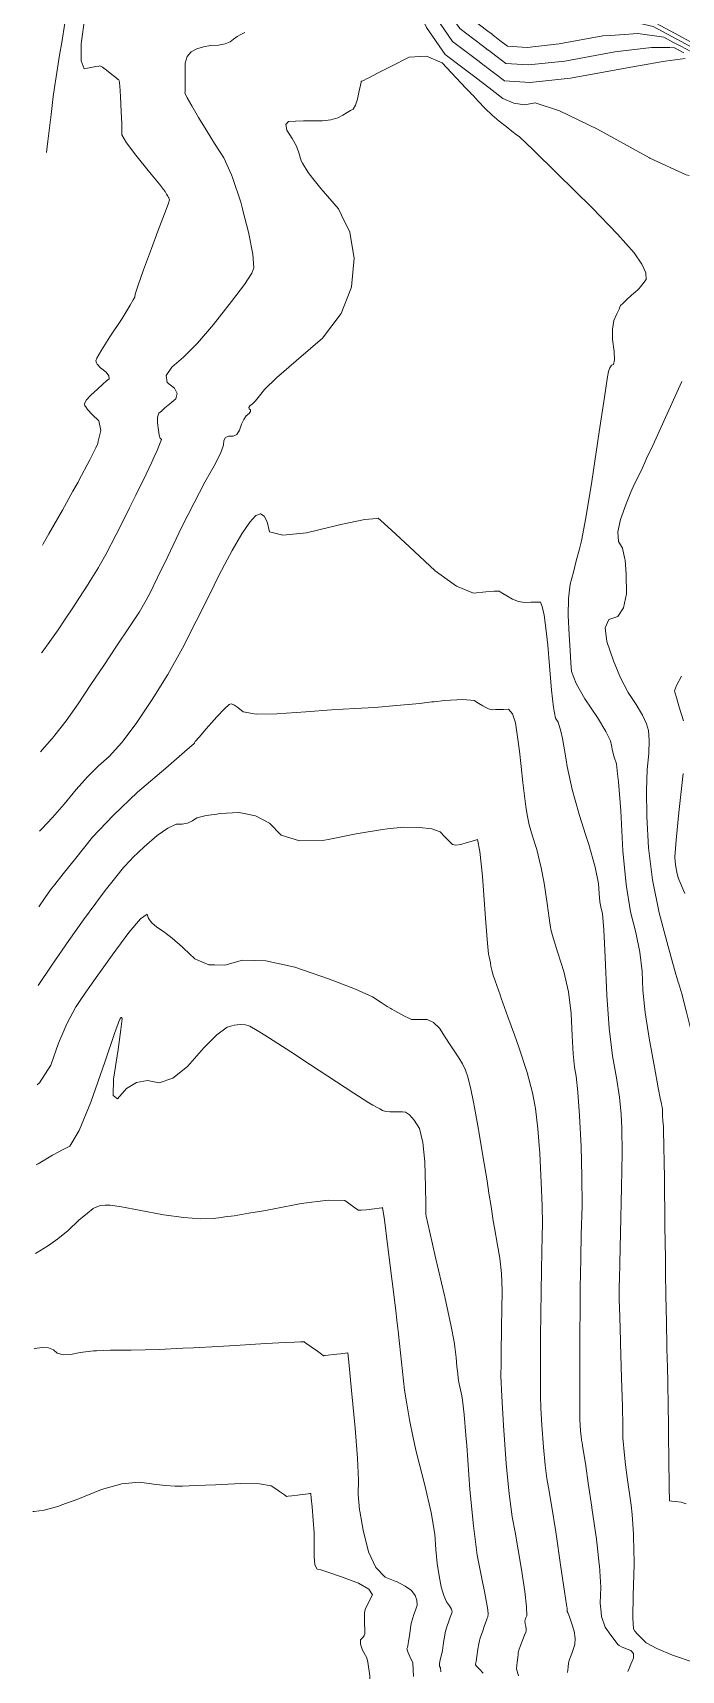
# Model space of a CAD drawing. Header units: inches. Extents: x 1337389 to 1347141, y 407035 to 414577.
# Drawn here: x 1337412 to 1337785, y 409254 to 410198 of the extents above; entities that cross this region are included whole.
import ezdxf

# ---------------------------------------------------------------- set-up
doc = ezdxf.new("R2010")
doc.units = ezdxf.units.IN
doc.header["$MEASUREMENT"] = 0
doc.layers.add('Topo', color=7, linetype='Continuous', lineweight=15, true_color=0x459900)

msp = doc.modelspace()

# ---------------------------------------------------------------- linework, layer by layer
at = {"layer": 'Topo'}
for p, q in [((1337763.633, 410179.4442, 1120), (1337772.241, 410180.926, 1120)), ((1337532.5829, 410095.5551, 1130), (1337532.3309, 410096.5441, 1130)), ((1337480.088, 409950.528, 1130), (1337482.107, 409954.8659, 1130)), ((1337764.004, 409950.3079, 1130), (1337765.0491, 409952.5582, 1130)), ((1337430.297, 409859.9299, 1130), (1337435.0081, 409867.062, 1130)), ((1337416.931, 409841.0719, 1130), (1337421.3589, 409847.123, 1130)), ((1337416.5442, 409840.5433, 1130), (1337416.931, 409841.0719, 1130)), ((1337642.7341, 409812.4419, 1115), (1337641.3919, 409812.287, 1115)), ((1337423.7299, 409792.401, 1125), (1337422.662, 409791.1681, 1125)), ((1337436.578, 409636.8589, 1105), (1337438.8849, 409640.2709, 1105)), ((1337775.3211, 409538.651, 1125), (1337775.2032, 409546.6041, 1125)), ((1337520.1859, 409515.3318, 1095), (1337522.0949, 409515.579, 1095)), ((1337428.2799, 409349.6, 1085), (1337427.9739, 409349.4889, 1085)), ((1337737.8351, 409315.5741, 1115), (1337736.6441, 409326.3591, 1115)), ((1337757.8939, 409317.7411, 1120), (1337757.799, 409322.4352, 1120))]:
    msp.add_line(p, q, dxfattribs=at)
for points, elevation in [([(1337601.3832, 410286.1374), (1337601.9899, 410286.4741), (1337606.5218, 410275.8851), (1337614.831, 410255.116), (1337626.9179, 410224.166), (1337638.3508, 410200.952), (1337649.129, 410185.4731), (1337659.253, 410177.7301), (1337666.0522, 410172.53), (1337669.5251, 410169.873), (1337669.674, 410169.759), (1337671.8531, 410168.092), (1337676.0632, 410164.8729), (1337682.3031, 410160.1009), (1337688.519, 410157.296), (1337694.7111, 410156.4601), (1337700.8789, 410157.592), (1337714.9363, 410152.8689), (1337736.8809, 410142.29), (1337766.7138, 410125.856), (1337766.9909, 410125.727)], 1125), ([(1337601.634, 410286.6659), (1337603.555, 410287.8349), (1337607.573, 410285.6641), (1337613.878, 410274.9319), (1337622.4697, 410255.638), (1337633.349, 410227.7819), (1337643.638, 410206.889), (1337653.3389, 410192.957), (1337662.45, 410185.9879), (1337668.5691, 410181.3079), (1337671.6959, 410178.9158), (1337671.83, 410178.8139), (1337673.791, 410177.314), (1337677.5801, 410174.4169), (1337683.1959, 410170.121), (1337697.7689, 410169.245), (1337721.299, 410171.787), (1337753.7853, 410177.748), (1337763.633, 410179.4442)], 1120), ([(1337744.1831, 410196.3789), (1337739.89, 410196.0949), (1337714.6199, 410191.4581), (1337696.3181, 410189.481), (1337684.982, 410190.163), (1337680.6139, 410193.504), (1337677.6671, 410195.757), (1337676.1411, 410196.9239), (1337676.0369, 410197.0041), (1337673.6049, 410198.8638), (1337668.8461, 410202.504), (1337661.7579, 410207.9252), (1337654.2128, 410218.7619), (1337646.209, 410235.0137), (1337637.7469, 410256.681), (1337630.4672, 410269.6761)], 1110), ([(1337624.6039, 410267.212), (1337630.1087, 410256.159), (1337639.7791, 410231.398), (1337648.9249, 410212.8248), (1337657.549, 410200.4409), (1337665.6479, 410194.2459), (1337671.0869, 410190.0859), (1337673.8671, 410187.9601), (1337673.9862, 410187.869), (1337675.729, 410186.536), (1337679.0972, 410183.9601), (1337684.0893, 410180.1421), (1337697.043, 410179.3631), (1337717.96, 410181.6232), (1337743.6529, 410186.337)], 1115), ([(1337428.2629, 410192.224), (1337430.1141, 410203.477), (1337432.062, 410216.1159), (1337432.9109, 410222.8671), (1337432.6621, 410223.7322), (1337432.4949, 410224.3128), (1337432.4069, 410224.6185), (1337432.2499, 410225.2408), (1337431.9451, 410226.4551), (1337431.8369, 410226.8859)], 1140), ([(1337783.5988, 410196.392), (1337781.0781, 410197.7522), (1337762.5621, 410207.7529), (1337744.2008, 410213.3169), (1337725.9941, 410214.442), (1337720.874, 410213.503)], 1100), ([(1337441.6379, 410206.8518), (1337439.5149, 410191.584), (1337439.3831, 410181.659), (1337441.2439, 410177.0751), (1337445.0959, 410177.833), (1337447.888, 410178.3829), (1337449.6189, 410178.7249), (1337450.29, 410178.859), (1337451.777, 410178.0991), (1337454.0821, 410176.4449), (1337457.2039, 410173.8949), (1337459.3322, 410172.1569), (1337460.468, 410171.2279), (1337460.6101, 410171.11), (1337460.8099, 410170.944), (1337461.069, 410170.7322), (1337461.3861, 410170.4729), (1337461.7329, 410167.3139), (1337462.11, 410161.2539), (1337462.5171, 410152.2939), (1337462.7891, 410145.629), (1337462.9261, 410141.2601), (1337462.9279, 410139.187), (1337465.5839, 410134.5649)], 1135), ([(1337732.2529, 410205.1432), (1337732.942, 410205.269), (1337752.0971, 410205.3719), (1337768.747, 410201.6031), (1337782.1211, 410194.379)], 1105), ([(1337500.4701, 410160.5279), (1337499.235, 410163.1729), (1337499.2441, 410163.9749), (1337499.2499, 410164.542), (1337499.253, 410164.8741), (1337499.255, 410164.9722), (1337499.2629, 410165.667), (1337499.2771, 410166.9589), (1337499.2971, 410168.849), (1337499.3108, 410170.1251), (1337499.3181, 410170.7878), (1337499.3191, 410170.8392), (1337499.3349, 410172.47), (1337499.3689, 410175.6838), (1337499.4178, 410180.479), (1337500.5529, 410184.2331), (1337502.773, 410186.9451), (1337506.077, 410188.617), (1337509.821, 410189.809), (1337514.004, 410190.5208), (1337518.6251, 410190.754), (1337522.3739, 410191.4461), (1337525.25, 410192.5971), (1337527.2541, 410194.2091), (1337529.3189, 410195.6591), (1337531.444, 410196.9501), (1337533.6289, 410198.079)], 1130), ([(1337780.6441, 410192.3679), (1337774.932, 410195.4532), (1337759.9939, 410197.427), (1337744.1831, 410196.3789)], 1110), ([(1337782.1211, 410194.379), (1337782.8911, 410193.963), (1337794.147, 410187.8969)], 1105), ([(1337794.943, 410190.2731), (1337783.5988, 410196.392)], 1100), ([(1337419.4372, 410128.9083), (1337420.3379, 410135.4121), (1337422.168, 410150.8209), (1337423.39, 410161.115), (1337424.005, 410166.295), (1337424.0131, 410166.3601), (1337425.0341, 410172.5792), (1337427.0669, 410184.9511), (1337428.2629, 410192.224)], 1140), ([(1337743.6529, 410186.337), (1337746.838, 410186.9221), (1337767.8899, 410189.482), (1337778.4199, 410189.34)], 1115), ([(1337778.4199, 410189.34), (1337781.1159, 410189.3041), (1337786.5171, 410186.3859)], 1115), ([(1337793.3509, 410185.52), (1337784.7041, 410190.1751), (1337780.6441, 410192.3679)], 1110), ([(1337742.612, 409793.375), (1337741.6609, 409795.2789), (1337736.695, 409803.3501), (1337729.4569, 409814.0942), (1337724.509, 409822.9251), (1337721.8519, 409829.8419), (1337721.4851, 409834.8471), (1337721.0399, 409841.8951), (1337720.5161, 409850.9881), (1337719.915, 409862.1263), (1337720.1109, 409871.871), (1337721.1061, 409880.2241), (1337722.898, 409887.1859), (1337724.587, 409893.673), (1337726.1719, 409899.686), (1337727.6528, 409905.224), (1337730.0849, 409918.4399), (1337733.4652, 409939.3329), (1337737.7951, 409967.903), (1337740.839, 409987.9812), (1337742.5969, 409999.5669), (1337743.068, 410002.6598), (1337743.8081, 410004.897), (1337744.8139, 410006.2779), (1337746.0889, 410006.802), (1337746.6269, 410009.4648), (1337746.4279, 410014.2649), (1337745.4941, 410021.2019), (1337745.4421, 410027.127), (1337746.275, 410032.0399), (1337747.9911, 410035.9408), (1337749.204, 410038.6959), (1337749.9131, 410040.307), (1337750.119, 410040.774), (1337751.2789, 410041.992), (1337753.3919, 410043.9609), (1337756.4601, 410046.6819), (1337758.678, 410048.65), (1337760.0469, 410049.864), (1337760.5671, 410050.3229), (1337761.527, 410051.4561), (1337762.926, 410053.2611), (1337764.7649, 410055.7388), (1337764.5399, 410059.5342), (1337762.2521, 410064.6459), (1337757.9, 410071.0752), (1337748.338, 410081.9122), (1337733.5649, 410097.1569), (1337713.5829, 410116.8102), (1337699.658, 410130.3821), (1337691.7901, 410137.875), (1337689.9789, 410139.2881), (1337687.4471, 410141.2629), (1337684.194, 410143.8008), (1337680.2209, 410146.901), (1337676.214, 410150.3982), (1337672.1732, 410154.29), (1337668.098, 410158.579), (1337665.3461, 410161.4751), (1337663.917, 410162.978), (1337663.8122, 410163.088), (1337660.999, 410166.047), (1337655.4801, 410171.8541), (1337647.253, 410180.509), (1337638.2313, 410184.4869), (1337628.413, 410183.7871), (1337617.7999, 410178.41), (1337610.1489, 410174.534), (1337605.459, 410172.1601), (1337603.7321, 410171.2872), (1337602.4351, 410170.6519), (1337601.569, 410170.2541), (1337601.1342, 410170.0941), (1337600.8478, 410169.9699), (1337600.7109, 410169.8801), (1337600.723, 410169.8251), (1337600.7291, 410169.781), (1337600.7275, 410169.7339), (1337600.7141, 410169.667), (1337600.6971, 410169.5822), (1337600.6751, 410169.4659), (1337600.316, 410167.771), (1337599.6191, 410164.4969), (1337598.584, 410159.645), (1337597.3981, 410156.126), (1337596.06, 410153.9398), (1337594.571, 410153.089), (1337592.598, 410151.9491), (1337590.142, 410150.5209), (1337587.2031, 410148.8038), (1337583.3002, 410147.6831), (1337578.434, 410147.156), (1337572.605, 410147.2243), (1337567.3977, 410147.1781), (1337562.813, 410147.0181), (1337558.8501, 410146.7431), (1337557.2229, 410144.9941), (1337557.9331, 410141.77), (1337560.979, 410137.073), (1337563.363, 410132.553), (1337565.0829, 410128.2119), (1337566.1409, 410124.047), (1337566.969, 410122.7029)], 1125), ([(1337772.241, 410180.926), (1337775.7859, 410181.5371), (1337787.3009, 410183.1539)], 1120), ([(1337514.0319, 410137.603), (1337511.3369, 410141.883), (1337506.9609, 410149.0839), (1337503.094, 410155.7269), (1337500.5189, 410160.4239), (1337500.4701, 410160.5279)], 1130), ([(1337519.15, 410129.609), (1337516.2219, 410134.124), (1337514.0319, 410137.603)], 1130), ([(1337465.5839, 410134.5649), (1337470.9058, 410127.38), (1337478.8831, 410117.6451), (1337484.5001, 410110.641), (1337486.7951, 410107.6301)], 1135), ([(1337525.9679, 410116.0841), (1337521.616, 410125.8061), (1337519.15, 410129.609)], 1130), ([(1337566.969, 410122.7029), (1337570.2651, 410117.3512), (1337572.8991, 410113.9699)], 1125), ([(1337766.9909, 410125.727), (1337787.9071, 410116.0131), (1337789.569, 410115.5831)], 1125), ([(1337532.3309, 410096.5441), (1337531.3951, 410100.2287), (1337526.674, 410114.5081), (1337525.9679, 410116.0841)], 1130), ([(1337572.8991, 410113.9699), (1337577.4548, 410108.1219), (1337578.8, 410106.58)], 1125), ([(1337486.7951, 410107.6301), (1337487.7581, 410106.366), (1337488.6569, 410104.822), (1337489.3051, 410103.718), (1337489.7019, 410103.0531), (1337489.848, 410102.8282), (1337489.9851, 410102.5219), (1337490.1131, 410102.1361), (1337490.231, 410101.6688), (1337489.6562, 410099.6611), (1337488.3871, 410096.1101), (1337486.424, 410091.0181), (1337483.6092, 410083.522), (1337479.9419, 410073.6232), (1337475.423, 410061.319), (1337472.308, 410052.5499), (1337470.5979, 410047.315), (1337470.291, 410045.6142), (1337469.383, 410043.9452)], 1135), ([(1337578.8, 410106.58), (1337587.71, 410096.3601), (1337589.4459, 410092.7251)], 1125), ([(1337483.4399, 409974.7511), (1337483.5, 409976.373), (1337484.2491, 409978.6219), (1337485.6269, 409979.8961), (1337487.697, 409981.7119), (1337490.4599, 409984.069), (1337493.9149, 409986.9681), (1337494.819, 409989.9809), (1337493.173, 409993.108), (1337488.9758, 409996.3489), (1337488.4419, 410000.3982), (1337491.571, 410005.256), (1337498.3618, 410010.9219), (1337506.3711, 410019.0961), (1337515.598, 410029.7801), (1337526.0428, 410042.9719), (1337533.4149, 410052.827), (1337537.7139, 410059.3459), (1337538.9399, 410062.5271), (1337538.296, 410070.4011), (1337535.7809, 410082.968), (1337532.5829, 410095.5551)], 1130), ([(1337589.4459, 410092.7251), (1337594.087, 410083.007), (1337594.3251, 410081.5849)], 1125), ([(1337594.3251, 410081.5849), (1337596.5882, 410068.063), (1337595.212, 410051.5269), (1337594.7873, 410050.442)], 1125), ([(1337469.383, 410043.9452), (1337467.751, 410040.9439), (1337462.977, 410033.3048), (1337455.9701, 410022.698), (1337451.115, 410015.0889), (1337448.4119, 410010.477), (1337447.8611, 410008.863), (1337448.312, 410007.647)], 1135), ([(1337594.7873, 410050.442), (1337589.186, 410036.1621), (1337578.5118, 410021.9662), (1337563.189, 410008.9401), (1337552.0131, 409999.0421), (1337544.9841, 409992.2728), (1337542.101, 409988.6321), (1337539.753, 409985.8488), (1337537.939, 409983.924), (1337536.6601, 409982.8569), (1337536.0709, 409981.9421), (1337536.1721, 409981.1788), (1337536.9619, 409980.5688), (1337536.9469, 409979.708), (1337536.128, 409978.5958), (1337534.5039, 409977.2328), (1337533.055, 409975.1508), (1337531.7819, 409972.35), (1337530.6849, 409968.83), (1337529.075, 409966.5129), (1337526.9541, 409965.3981), (1337526.0959, 409965.426)], 1125), ([(1337448.312, 410007.647), (1337448.5691, 410006.9561), (1337450.536, 410004.7568), (1337453.7611, 410002.2658), (1337455.4251, 410000.1959), (1337455.5259, 409998.549), (1337454.0649, 409997.3231), (1337451.8332, 409995.3421), (1337448.8289, 409992.606), (1337445.054, 409989.114), (1337442.59, 409986.352), (1337441.4369, 409984.32), (1337441.5949, 409983.0169), (1337442.076, 409982.3031)], 1135), ([(1337765.0491, 409952.5582), (1337768.5691, 409960.138), (1337776.9101, 409978.2799), (1337782.519, 409990.5699), (1337785.397, 409997.008)], 1130), ([(1337442.076, 409982.3031), (1337443.0149, 409980.908), (1337445.697, 409977.9919), (1337449.64, 409974.271), (1337450.739, 409968.6631), (1337449.3058, 409962.503)], 1135), ([(1337485.0288, 409964.1811), (1337484.4429, 409965.948), (1337483.8899, 409968.9491), (1337483.38, 409973.1489), (1337483.4399, 409974.7511)], 1130), ([(1337447.8122, 409958.751), (1337444.406, 409951.787), (1337438.0859, 409939.8649)], 1135), ([(1337449.3058, 409962.503), (1337448.995, 409961.1679), (1337447.8122, 409958.751)], 1135), ([(1337482.107, 409954.8659), (1337482.946, 409956.669), (1337483.751, 409958.6901)], 1130), ([(1337483.751, 409958.6901), (1337485.6821, 409963.54), (1337485.04, 409964.1449), (1337485.0288, 409964.1811)], 1130), ([(1337526.0959, 409965.426), (1337524.321, 409965.4851), (1337522.527, 409964.671), (1337521.5739, 409962.954), (1337521.4611, 409960.3341), (1337519.604, 409955.452), (1337516.0389, 409948.38)], 1125), ([(1337470.9461, 409931.496), (1337476.8331, 409943.532), (1337480.088, 409950.528)], 1130), ([(1337752.6391, 409894.1443), (1337752.5918, 409894.6701), (1337751.0941, 409900.97), (1337748.8891, 409904.7618), (1337748.5243, 409910.2659), (1337749.9989, 409917.481), (1337753.3151, 409926.4069), (1337755.9252, 409933.098), (1337757.8289, 409937.5539), (1337759.0281, 409939.7739), (1337762.608, 409947.3019), (1337764.004, 409950.3079)], 1130), ([(1337516.0389, 409948.38), (1337516.0021, 409948.306), (1337510.6549, 409938.8959), (1337504.427, 409927.0721), (1337497.319, 409912.8342), (1337489.3289, 409896.18), (1337483.2688, 409883.638), (1337479.1369, 409875.2059), (1337476.935, 409870.8838), (1337472.9852, 409864.317), (1337467.2871, 409855.505), (1337459.8421, 409844.4471), (1337452.437, 409833.3771), (1337445.0701, 409822.2963), (1337437.742, 409811.2039), (1337430.8418, 409801.4851), (1337424.3709, 409793.14), (1337423.7299, 409792.401)], 1125), ([(1337438.0859, 409939.8649), (1337437.642, 409939.027), (1337434.6891, 409933.698)], 1135), ([(1337434.6891, 409933.698), (1337428.702, 409922.8901), (1337420.8929, 409909.1831)], 1135), ([(1337467.2689, 409923.9821), (1337467.3439, 409924.1301), (1337470.9461, 409931.496)], 1130), ([(1337609.804, 409918.1069), (1337602.805, 409917.4401), (1337589.0371, 409914.626), (1337569.18, 409909.7312), (1337555.494, 409908.329), (1337547.9801, 409910.4211), (1337546.6371, 409916.0059), (1337544.8771, 409919.4321), (1337542.7011, 409920.6999), (1337540.109, 409919.8081), (1337536.543, 409915.9801), (1337532.0041, 409909.215), (1337526.4909, 409899.5139), (1337522.003, 409891.3511), (1337518.5381, 409884.7251), (1337516.0962, 409879.636), (1337511.811, 409871.029), (1337505.681, 409858.9021), (1337497.708, 409843.2561), (1337489.2909, 409828.219), (1337480.4309, 409813.792), (1337471.1281, 409799.975), (1337462.868, 409788.991), (1337455.6522, 409780.841), (1337449.4777, 409775.5249), (1337443.093, 409769.1919), (1337436.4969, 409761.8399), (1337429.6892, 409753.47), (1337422.9331, 409745.7201), (1337416.8189, 409739.22)], 1120), ([(1337449.7731, 409890.5411), (1337453.607, 409897.2701), (1337459.602, 409908.7088), (1337467.2689, 409923.9821)], 1130), ([(1337650.1871, 409882.94), (1337643.3951, 409887.8819), (1337628.532, 409901.6781), (1337618.0932, 409911.326), (1337612.077, 409916.8241), (1337610.485, 409918.1721), (1337609.804, 409918.1069)], 1120), ([(1337420.8929, 409909.1831), (1337417.5859, 409903.3759), (1337417.1672, 409902.6456)], 1135), ([(1337752.1329, 409822.204), (1337750.0229, 409826.24), (1337745.9121, 409836.008), (1337742.0901, 409847.1288), (1337741.2391, 409855.0968), (1337743.3601, 409859.9099), (1337748.453, 409861.57), (1337751.82, 409866.4479), (1337753.4631, 409874.545), (1337753.3818, 409885.8619), (1337752.6391, 409894.1443)], 1130), ([(1337444.6558, 409882.155), (1337449.3588, 409889.814), (1337449.7731, 409890.5411)], 1130), ([(1337716.5807, 409791.1719), (1337715.7378, 409795.394), (1337714.1572, 409800.7381), (1337712.6941, 409802.9091), (1337711.3759, 409809.0429), (1337710.2001, 409819.1398), (1337709.1689, 409833.2009), (1337708.1229, 409845.0919), (1337707.0641, 409854.8129), (1337705.9899, 409862.365), (1337704.9491, 409867.39), (1337703.9419, 409869.8881), (1337702.9671, 409869.8598), (1337701.12, 409869.8062), (1337698.3979, 409869.7271), (1337694.804, 409869.623), (1337691.3129, 409870.2091), (1337687.925, 409871.4839), (1337684.642, 409873.448), (1337682.2451, 409874.8832), (1337680.733, 409875.7861), (1337680.1081, 409876.16), (1337677.3319, 409876.1372), (1337672.407, 409875.7169), (1337665.332, 409874.901), (1337655.661, 409878.956), (1337650.1871, 409882.94)], 1120), ([(1337435.0081, 409867.062), (1337435.6889, 409868.0929), (1337443.3869, 409880.0882), (1337444.6558, 409882.155)], 1130), ([(1337421.3589, 409847.123), (1337426.2658, 409853.8289), (1337430.297, 409859.9299)], 1130), ([(1337786.2259, 409801.425), (1337783.851, 409809.3321), (1337782.197, 409814.8601), (1337781.2629, 409818.0081), (1337781.0492, 409818.775), (1337782.325, 409821.7999), (1337785.0901, 409827.0812)], 1135), ([(1337793.0669, 409611.305), (1337791.8091, 409618.227), (1337788.0011, 409633.5), (1337785.301, 409644.0399), (1337783.709, 409649.8471), (1337783.2251, 409650.921), (1337781.162, 409658.1158), (1337777.521, 409671.431), (1337772.3011, 409690.866), (1337768.51, 409709.8141), (1337766.1481, 409728.275), (1337765.2161, 409746.249), (1337764.9339, 409761.308), (1337765.3021, 409773.452), (1337766.3188, 409782.6819), (1337766.605, 409790.1461), (1337766.157, 409795.842), (1337764.977, 409799.773), (1337762.6281, 409804.7458), (1337759.1088, 409810.7641), (1337754.422, 409817.825), (1337752.1329, 409822.204)], 1130), ([(1337641.3919, 409812.287), (1337634.4682, 409811.4882), (1337621.0839, 409810.1739), (1337608.579, 409809.1909), (1337596.952, 409808.5399), (1337583.6758, 409807.6859), (1337568.753, 409806.6288), (1337552.1821, 409805.3699), (1337540.1521, 409805.352), (1337532.664, 409806.5748), (1337529.718, 409809.04), (1337527.4161, 409810.5841), (1337525.7558, 409811.207), (1337524.7403, 409810.9089), (1337522.026, 409808.4161), (1337517.6148, 409803.7261), (1337511.506, 409796.8409), (1337507.3591, 409792.1071), (1337505.1762, 409789.5229), (1337504.9559, 409789.0901), (1337504.7721, 409788.7471), (1337504.625, 409788.494), (1337504.5142, 409788.33), (1337499.037, 409783.5669), (1337488.1931, 409774.206), (1337471.981, 409760.247), (1337457.928, 409746.9498), (1337446.034, 409734.317), (1337436.298, 409722.347), (1337429.022, 409713.3011), (1337424.2051, 409707.1779), (1337421.8492, 409703.979), (1337418.7919, 409699.6481), (1337415.0765, 409694.2474)], 1115), ([(1337704.161, 409717.718), (1337704.054, 409718.2879), (1337701.848, 409727.303), (1337699.3989, 409734.9269), (1337697.5199, 409741.5921), (1337696.211, 409747.2958), (1337695.4729, 409752.0411), (1337694.6581, 409758.2558), (1337693.7669, 409765.9421), (1337692.7991, 409775.0987), (1337691.7761, 409783.862), (1337690.6969, 409792.2319), (1337689.563, 409800.209), (1337687.8291, 409805.4979), (1337685.4951, 409808.0992), (1337682.561, 409808.012), (1337680.0589, 409807.938), (1337677.991, 409807.8759), (1337676.3552, 409807.827), (1337674.8841, 409808.0211), (1337673.577, 409808.458), (1337672.4349, 409809.138), (1337670.751, 409810.143), (1337668.5249, 409811.4719), (1337665.7569, 409813.1248), (1337659.1581, 409813.6789), (1337648.7281, 409813.1341), (1337642.7341, 409812.4419)], 1115), ([(1337422.662, 409791.1681), (1337418.328, 409786.1671), (1337415.9732, 409783.6318)], 1125), ([(1337718.679, 409778.9021), (1337717.438, 409786.876), (1337716.5807, 409791.1719)], 1120), ([(1337748.3851, 409770.9042), (1337747.6958, 409776.6769), (1337746.4499, 409780.555), (1337745.4779, 409784.0489), (1337744.7801, 409787.157), (1337744.3562, 409789.8819), (1337742.612, 409793.375)], 1125), ([(1337723.9681, 409755.675), (1337722.2532, 409761.842), (1337719.2578, 409775.1839), (1337718.679, 409778.9021)], 1120), ([(1337773.9121, 409579.4041), (1337773.6299, 409580.9228), (1337773.1259, 409582.9461), (1337771.7639, 409589.909), (1337769.546, 409601.813), (1337766.4699, 409618.656), (1337764.277, 409633.459), (1337762.9671, 409646.2212), (1337762.539, 409656.9429), (1337761.1908, 409668.0471), (1337758.924, 409679.5341), (1337755.7361, 409691.403), (1337753.2099, 409707.041), (1337751.3459, 409726.448), (1337750.1441, 409749.6242), (1337748.9271, 409766.367), (1337748.3851, 409770.9042)], 1125), ([(1337787.047, 409701.883), (1337783.3019, 409711.043), (1337782.4579, 409714.187), (1337781.844, 409717.2519), (1337781.462, 409720.239), (1337781.3121, 409723.1471), (1337782.038, 409732.581), (1337783.6401, 409748.5421), (1337786.1199, 409771.03)], 1135), ([(1337729.9561, 409735.8541), (1337726.4231, 409746.8501), (1337723.9681, 409755.675)], 1120), ([(1337467.8449, 409721.202), (1337469.2538, 409722.697), (1337475.7379, 409728.8259), (1337483.2421, 409735.287), (1337489.3829, 409739.6181), (1337494.161, 409741.8179), (1337497.5768, 409741.888), (1337500.6999, 409742.5311), (1337503.5321, 409743.7479), (1337506.072, 409745.5391), (1337511.3852, 409746.9479), (1337517.61, 409747.7379)], 1110), ([(1337517.61, 409747.7379), (1337519.4729, 409747.975), (1337530.334, 409748.6212), (1337533.2529, 409748.0541)], 1110), ([(1337533.2529, 409748.0541), (1337539.8181, 409746.7779), (1337547.9261, 409742.4478), (1337554.6571, 409735.6292), (1337565.2119, 409732.3379), (1337579.5888, 409732.574), (1337581.704, 409733.0108)], 1110), ([(1337416.8189, 409739.22), (1337416.228, 409738.592), (1337415.5144, 409737.8939)], 1120), ([(1337581.704, 409733.0108), (1337597.7889, 409736.3369), (1337612.9759, 409738.838), (1337615.8668, 409739.132)], 1110), ([(1337615.8668, 409739.132), (1337625.1509, 409740.075), (1337634.313, 409740.0499), (1337641.297, 409739.1571), (1337646.102, 409737.3959), (1337648.7281, 409734.7678), (1337650.8071, 409732.685), (1337652.3401, 409731.1491), (1337653.3251, 409730.1588), (1337655.2148, 409729.8609), (1337658.0091, 409730.2529), (1337661.707, 409731.336), (1337664.562, 409732.1721), (1337666.5758, 409732.7608), (1337667.7481, 409733.1021), (1337669.065, 409726.1392), (1337670.527, 409711.873), (1337672.136, 409690.302), (1337673.3279, 409675.3621), (1337674.1031, 409667.0541), (1337674.4619, 409665.3771), (1337674.788, 409663.659), (1337675.0821, 409661.9), (1337675.3439, 409660.1009), (1337675.885, 409657.771), (1337676.707, 409654.9121), (1337677.809, 409651.5221), (1337680.64, 409643.4849), (1337681.3161, 409641.6049)], 1110), ([(1337749.9661, 409443.8841), (1337749.5519, 409458.0789), (1337749.3341, 409468.1621), (1337749.343, 409473.068), (1337749.3541, 409476.6139), (1337749.3671, 409478.7999), (1337749.3818, 409479.6261), (1337749.6041, 409488.843), (1337750.0359, 409506.4509), (1337750.676, 409532.4501), (1337750.9588, 409552.506), (1337750.8849, 409566.6189), (1337750.454, 409574.7888), (1337749.3909, 409584.4867), (1337747.6942, 409595.7141), (1337745.365, 409608.47), (1337743.519, 409624.3231), (1337742.1561, 409643.274), (1337741.2769, 409665.3231), (1337740.426, 409681.0069), (1337739.603, 409690.3281), (1337738.809, 409693.2848), (1337738.18, 409697.181), (1337737.715, 409702.0161), (1337737.416, 409707.7901), (1337735.4341, 409717.1873), (1337731.7699, 409730.207), (1337729.9561, 409735.8541)], 1120), ([(1337449.215, 409698.2101), (1337454.019, 409704.585), (1337459.3459, 409711.437), (1337463.7901, 409716.8998), (1337467.8449, 409721.202)], 1110), ([(1337709.535, 409683.7131), (1337708.9532, 409687.709), (1337707.733, 409696.0881), (1337706.015, 409707.8831), (1337704.161, 409717.718)], 1115), ([(1337414.6224, 409648.981), (1337422.5009, 409660.633), (1337432.2809, 409674.8119), (1337440.7171, 409686.7149), (1337447.809, 409696.3441), (1337449.215, 409698.2101)], 1110), ([(1337450.491, 409656.916), (1337457.336, 409666.3981), (1337466.9161, 409679.4041), (1337473.5939, 409687.2641), (1337477.3719, 409689.9789), (1337478.249, 409687.5489), (1337480.128, 409685.0919), (1337483.0069, 409682.609), (1337486.8869, 409680.0991), (1337491.826, 409676.22), (1337497.8251, 409670.9719), (1337498.3821, 409670.4499)], 1105), ([(1337712.4129, 409672.7671), (1337711.274, 409676.402), (1337709.9011, 409681.1961), (1337709.676, 409682.7449), (1337709.535, 409683.7131)], 1115), ([(1337498.3821, 409670.4499), (1337504.8829, 409664.355), (1337512.9769, 409660.893), (1337516.2219, 409660.7839)], 1105), ([(1337715.9239, 409661.81), (1337713.7931, 409668.363), (1337712.4129, 409672.7671)], 1115), ([(1337438.8849, 409640.2709), (1337442.1131, 409645.0461), (1337449.0692, 409654.9461), (1337450.491, 409656.916)], 1105), ([(1337516.2219, 409660.7839), (1337522.1089, 409660.587), (1337532.2783, 409663.4361), (1337545.715, 409663.048), (1337562.42, 409659.422), (1337582.3949, 409652.5589), (1337597.355, 409646.898), (1337607.3009, 409642.4399), (1337612.2329, 409639.1839), (1337615.704, 409636.9149), (1337617.7119, 409635.6318), (1337618.259, 409635.3339), (1337619.757, 409634.5129), (1337622.2091, 409633.1669), (1337625.612, 409631.2969), (1337628.118, 409630.049), (1337629.7269, 409629.4238), (1337630.439, 409629.421), (1337632.1859, 409629.4091), (1337634.9681, 409629.387), (1337638.7861, 409629.3561), (1337642.4042, 409627.6511), (1337645.8251, 409624.2719), (1337649.0471, 409619.22), (1337651.986, 409614.7122), (1337654.6399, 409610.749), (1337657.011, 409607.3301), (1337659.0542, 409603.7751), (1337660.7701, 409600.085), (1337662.1582, 409596.2581), (1337663.8979, 409589.105), (1337665.372, 409581.715)], 1105), ([(1337733.5109, 409348.3889), (1337731.478, 409362.1131), (1337729.9928, 409372.117), (1337729.1121, 409378.026), (1337728.425, 409382.4671), (1337727.9319, 409385.439), (1337727.6328, 409386.944), (1337727.3449, 409389.1769), (1337727.0679, 409392.1401), (1337726.8029, 409395.8311), (1337726.631, 409398.6808), (1337726.553, 409400.689), (1337726.5679, 409401.856), (1337726.592, 409409.9541), (1337726.625, 409424.9841), (1337726.666, 409446.945), (1337726.7321, 409463.8159), (1337726.825, 409475.596), (1337726.9419, 409482.2861), (1337727.1559, 409492.2571), (1337727.4661, 409505.511), (1337727.8731, 409522.0461), (1337727.8338, 409538.9572), (1337727.349, 409556.2419), (1337726.419, 409573.9021), (1337725.4861, 409587.3848), (1337724.551, 409596.692), (1337723.614, 409601.8221), (1337722.8171, 409609.559), (1337722.1608, 409619.8998), (1337721.644, 409632.8479), (1337720.078, 409645.2409), (1337717.461, 409657.0791), (1337715.9239, 409661.81)], 1115), ([(1337681.3161, 409641.6049), (1337685.1998, 409630.8009), (1337688.9071, 409620.5861)], 1110), ([(1337413.5846, 409545.5436), (1337414.6289, 409546.187), (1337422.949, 409551.1141), (1337429.0608, 409554.4829), (1337432.9641, 409556.293), (1337438.2919, 409565.3739), (1337445.045, 409581.727), (1337453.2219, 409605.3509), (1337458.7279, 409621.1809), (1337461.562, 409629.2171), (1337461.7259, 409629.459), (1337461.9269, 409629.7449), (1337462.166, 409630.076), (1337462.4431, 409630.4529), (1337462.6981, 409630.5091), (1337462.9307, 409630.2459), (1337463.141, 409629.663), (1337462.388, 409623.5768), (1337460.6721, 409611.987), (1337457.9929, 409594.8931), (1337457.912, 409585.462), (1337460.4303, 409583.6931), (1337465.5459, 409589.5859), (1337471.2561, 409593.0827), (1337477.56, 409594.1842), (1337484.4579, 409592.8899), (1337492.163, 409595.5932), (1337500.6751, 409602.294), (1337509.9941, 409612.9931), (1337517.579, 409620.511), (1337523.43, 409624.8462), (1337527.5479, 409626.0001), (1337531.0961, 409626.4931), (1337534.0749, 409626.3261), (1337536.4849, 409625.498), (1337540.7129, 409622.9541)], 1100), ([(1337428.8951, 409621.4161), (1337431.2451, 409626.9069), (1337436.47, 409636.6989), (1337436.578, 409636.8589)], 1105), ([(1337414.0467, 409591.5991), (1337415.4881, 409592.853), (1337422.049, 409602.9919), (1337426.4369, 409615.6721), (1337428.8951, 409621.4161)], 1105), ([(1337540.7129, 409622.9541), (1337545.1789, 409620.2671), (1337560.159, 409610.635), (1337571.5379, 409603.125)], 1100), ([(1337688.9071, 409620.5861), (1337691.4902, 409613.469), (1337696.2178, 409598.886), (1337699.3859, 409587.0521), (1337700.9941, 409577.9668), (1337702.3591, 409566.335), (1337703.4818, 409552.159), (1337704.364, 409535.437), (1337704.8929, 409521.931), (1337705.0709, 409511.6429), (1337704.897, 409504.5709), (1337704.7071, 409495.672), (1337704.502, 409484.946), (1337704.2821, 409472.3928), (1337704.127, 409459.6439), (1337704.0369, 409446.7021), (1337704.0121, 409433.5639), (1337703.9781, 409423.4629), (1337703.934, 409416.3971), (1337703.881, 409412.3662), (1337704.152, 409405.428), (1337704.7461, 409395.5831), (1337705.6629, 409382.8309), (1337706.6189, 409372.5971), (1337707.614, 409364.8809), (1337708.6469, 409359.6839), (1337710.3501, 409349.4149), (1337712.723, 409334.0739), (1337715.7651, 409313.662), (1337717.8491, 409299.6769), (1337718.9749, 409292.1181), (1337719.1429, 409290.985), (1337719.2469, 409290.036), (1337719.2892, 409289.2721), (1337719.268, 409288.6931), (1337719.3769, 409288.1358), (1337719.615, 409287.5999), (1337719.9821, 409287.0869), (1337720.7171, 409285.1249), (1337721.82, 409281.7159), (1337723.2908, 409276.8579), (1337723.9392, 409272.679), (1337723.7661, 409269.1779), (1337722.771, 409266.3539), (1337721.9179, 409263.9802), (1337721.206, 409262.0539), (1337720.6349, 409260.5781), (1337720.1741, 409258.5869), (1337719.8219, 409256.0809), (1337719.5788, 409253.0599)], 1110), ([(1337571.5379, 409603.125), (1337581.4229, 409596.6001), (1337596.3851, 409586.8161), (1337605.043, 409581.2832), (1337607.4, 409580.0011), (1337609.503, 409578.8539), (1337611.3521, 409577.842), (1337612.948, 409576.9649), (1337614.9051, 409576.3769), (1337617.2229, 409576.077), (1337619.902, 409576.0671), (1337622.305, 409576.0551), (1337624.4329, 409576.041), (1337626.2861, 409576.0258), (1337628.531, 409574.431), (1337631.17, 409571.258), (1337634.201, 409566.5039), (1337636.2929, 409558.5229), (1337637.4447, 409547.3129), (1337637.6579, 409532.8748), (1337637.847, 409522.8418), (1337638.013, 409517.212), (1337638.1561, 409515.986), (1337640.0041, 409507.6349), (1337643.5561, 409492.159), (1337648.629, 409470.3501)], 1100), ([(1337665.372, 409581.715), (1337665.9889, 409578.625), (1337668.2409, 409565.8959)], 1105), ([(1337774.84, 409565.151), (1337774.7763, 409567.706), (1337774.498, 409570.987), (1337774.303, 409573.6889), (1337774.1909, 409575.8118), (1337774.1631, 409577.3561), (1337773.9761, 409579.0598), (1337773.9121, 409579.4041)], 1125), ([(1337668.2409, 409565.8959), (1337668.4319, 409564.8179), (1337670.824, 409550.706), (1337673.1669, 409536.2901), (1337674.249, 409529.3441)], 1105), ([(1337775.2032, 409546.6041), (1337775.0568, 409556.4711), (1337774.84, 409565.151)], 1125), ([(1337775.6099, 409511.8019), (1337775.341, 409537.283), (1337775.3211, 409538.651)], 1125), ([(1337550.6031, 409520.3221), (1337566.178, 409523.2999), (1337581.781, 409525.252), (1337591.2819, 409525.0041), (1337594.6801, 409522.557), (1337597.0929, 409520.82), (1337598.5211, 409519.793), (1337598.964, 409519.4759), (1337600.71, 409519.4499), (1337603.7588, 409519.7169), (1337608.1101, 409520.275), (1337611.1089, 409520.6599), (1337612.7571, 409520.871), (1337613.053, 409520.9101), (1337614.1161, 409513.84), (1337615.944, 409499.6612), (1337618.538, 409478.3729), (1337620.3771, 409463.2461), (1337621.4601, 409454.2779), (1337621.7868, 409451.4701), (1337622.018, 409449.543), (1337622.152, 409448.4959), (1337622.1908, 409448.33), (1337622.218, 409448.2041), (1337622.2339, 409448.1191), (1337622.2391, 409448.073), (1337622.812, 409442.6651), (1337623.955, 409431.893), (1337625.6661, 409415.7588), (1337626.7811, 409408.9412)], 1095), ([(1337674.249, 409529.3441), (1337675.4591, 409521.5702), (1337676.7921, 409513.3589)], 1105), ([(1337413.0724, 409494.4856), (1337415.6859, 409495.9628), (1337420.6409, 409499.015), (1337426.0411, 409502.976), (1337431.8869, 409507.8438), (1337438.1793, 409513.621), (1337443.0311, 409517.8089), (1337446.4421, 409520.4071), (1337448.4129, 409521.4171), (1337450.6781, 409522.069), (1337453.2361, 409522.362), (1337456.0891, 409522.2969), (1337462.6461, 409521.3571), (1337472.9071, 409519.541), (1337486.8732, 409516.849), (1337498.6189, 409515.1481), (1337508.1467, 409514.4379), (1337515.455, 409514.718), (1337520.1859, 409515.3318)], 1095), ([(1337522.0949, 409515.579), (1337527.5629, 409516.289), (1337536.0661, 409517.727)], 1095), ([(1337536.0661, 409517.727), (1337544.471, 409519.1491), (1337550.6031, 409520.3221)], 1095), ([(1337676.7921, 409513.3589), (1337677.4602, 409509.246), (1337679.169, 409499.319), (1337680.586, 409491.7881), (1337681.466, 409483.047), (1337681.8078, 409473.0959), (1337681.612, 409461.9331), (1337681.4789, 409453.0539), (1337681.408, 409446.4578), (1337681.4001, 409442.1451), (1337681.364, 409436.971), (1337681.301, 409430.9369), (1337681.2099, 409424.0431), (1337681.6719, 409412.1759), (1337682.688, 409395.3349), (1337684.2581, 409373.522), (1337685.8929, 409356.0159), (1337687.5951, 409342.818), (1337689.362, 409333.9279), (1337691.1671, 409323.7992), (1337693.009, 409312.4291), (1337694.888, 409299.8211), (1337695.8998, 409290.9049), (1337696.0461, 409285.6831), (1337695.3249, 409284.1529), (1337695.0039, 409282.6089), (1337695.081, 409281.0509), (1337695.557, 409279.478), (1337695.7809, 409278.1661), (1337695.754, 409277.1128), (1337695.4749, 409276.321), (1337694.838, 409274.6279), (1337693.845, 409272.0352), (1337692.4949, 409268.541), (1337691.5751, 409265.9609), (1337691.0852, 409264.297), (1337691.0249, 409263.5468), (1337690.847, 409261.789), (1337690.5531, 409259.0229), (1337690.1399, 409255.2479), (1337691.304, 409251.167)], 1105), ([(1337775.8521, 409491.8969), (1337775.628, 409510.14), (1337775.6099, 409511.8019)], 1125), ([(1337775.9291, 409485.7941), (1337775.9119, 409486.962), (1337775.8521, 409491.8969)], 1125), ([(1337776.2399, 409465.302), (1337776.1951, 409467.7497), (1337775.9291, 409485.7941)], 1125), ([(1337648.629, 409470.3501), (1337648.8133, 409469.5581), (1337652.5268, 409452.4262), (1337654.1861, 409443.516)], 1100), ([(1337776.6751, 409443.1881), (1337776.4748, 409452.502), (1337776.2399, 409465.302)], 1125), ([(1337412.5222, 409439.646), (1337412.7219, 409439.7351), (1337417.0499, 409440.4171), (1337420.66, 409440.1851), (1337423.551, 409439.0411), (1337425.7242, 409436.9842), (1337428.993, 409436.0471), (1337433.3599, 409436.2299), (1337438.824, 409437.5341), (1337446.47, 409438.3911), (1337448.2493, 409438.4651)], 1090), ([(1337458.454, 409438.795), (1337468.309, 409438.7651), (1337484.275, 409439.21), (1337498.038, 409439.8501)], 1090), ([(1337498.038, 409439.8501), (1337504.1951, 409440.1371), (1337518.2129, 409440.9649)], 1090), ([(1337518.2129, 409440.9649), (1337528.0689, 409441.5471), (1337545.7229, 409442.567), (1337557.1578, 409443.198), (1337562.3729, 409443.4389), (1337565.932, 409443.5431), (1337567.8338, 409443.5081), (1337568.0809, 409443.335), (1337569.436, 409442.381), (1337571.8999, 409440.6439), (1337575.4729, 409438.1261), (1337577.8551, 409436.447), (1337579.0459, 409435.605), (1337579.1932, 409435.6208), (1337579.4911, 409435.658), (1337579.9361, 409435.7141), (1337581.6441, 409435.9169), (1337584.6128, 409436.268), (1337588.843, 409436.767), (1337591.6628, 409437.098), (1337593.0729, 409437.2621), (1337593.779, 409430.0281), (1337595.1912, 409415.5679), (1337597.311, 409393.8791), (1337598.6529, 409376.6531), (1337599.22, 409363.8909), (1337599.0101, 409355.592), (1337599.8039, 409346.8519)], 1090), ([(1337654.1861, 409443.516), (1337654.698, 409440.7639), (1337655.326, 409434.5721), (1337655.849, 409429.463), (1337656.2661, 409425.4361), (1337656.578, 409422.492), (1337657.0911, 409419.3569), (1337657.8041, 409416.03), (1337658.717, 409412.5118), (1337659.006, 409409.9569)], 1100), ([(1337750.6568, 409422.7111), (1337749.9971, 409442.8191), (1337749.9661, 409443.8841)], 1120), ([(1337777.36, 409417.7579), (1337777.306, 409420.4811), (1337777.0299, 409428.8679), (1337776.7529, 409439.5411), (1337776.6751, 409443.1881)], 1125), ([(1337448.2493, 409438.4651), (1337456.298, 409438.801), (1337458.454, 409438.795)], 1090), ([(1337751.392, 409395.0759), (1337751.1329, 409406.4729), (1337750.6681, 409422.3828), (1337750.6568, 409422.7111)], 1120), ([(1337777.7482, 409390.187), (1337777.7219, 409393.67), (1337777.537, 409408.7491), (1337777.36, 409417.7579)], 1125), ([(1337626.7811, 409408.9412), (1337628.4749, 409398.5749), (1337630.702, 409388.1848)], 1095), ([(1337659.006, 409409.9569), (1337659.9309, 409401.76), (1337660.9291, 409389.9)], 1100), ([(1337752.9669, 409372.6689), (1337752.268, 409378.332), (1337751.444, 409388.2342), (1337751.392, 409395.0759)], 1120), ([(1337630.702, 409388.1848), (1337632.3819, 409380.3441), (1337637.3873, 409361.0629), (1337640.937, 409345.23), (1337643.0338, 409332.8452), (1337643.677, 409323.9073), (1337644.524, 409315.8469), (1337645.5739, 409308.6659), (1337646.8273, 409302.362), (1337648.2519, 409297.392), (1337649.848, 409293.7529), (1337651.6159, 409291.447), (1337652.6668, 409289.526), (1337652.9989, 409287.9901), (1337652.6138, 409286.838), (1337652.002, 409285.023), (1337651.163, 409282.5449), (1337650.0959, 409279.4031), (1337649.3161, 409276.831), (1337648.8221, 409274.8271), (1337648.6128, 409273.3919), (1337648.3201, 409271.409), (1337647.9409, 409268.8772), (1337647.478, 409265.7969), (1337646.984, 409263.1969), (1337646.46, 409261.0761), (1337645.907, 409259.434), (1337645.7129, 409257.99), (1337645.8781, 409256.744), (1337646.403, 409255.6949), (1337646.482, 409253.4699)], 1095), ([(1337660.9291, 409389.9), (1337661.4448, 409383.7751), (1337663.259, 409358.557), (1337665.3031, 409337.5509), (1337667.575, 409320.7559), (1337670.077, 409308.1732), (1337671.904, 409298.711), (1337673.0581, 409292.3709), (1337673.5381, 409289.152), (1337673.735, 409286.7459), (1337673.6499, 409285.153), (1337673.282, 409284.3731), (1337672.64, 409282.6849), (1337671.724, 409280.0898), (1337670.5329, 409276.5871), (1337669.6489, 409273.9889), (1337669.073, 409272.2959), (1337668.8041, 409271.5081), (1337668.4139, 409269.5849), (1337667.903, 409266.5268), (1337667.2709, 409262.3339), (1337666.8329, 409259.4319), (1337666.59, 409257.821), (1337666.5421, 409257.502), (1337667.2641, 409256.551), (1337668.7571, 409254.9689), (1337671.02, 409252.7549)], 1100), ([(1337777.877, 409373.662), (1337777.862, 409375.245), (1337777.7482, 409390.187)], 1125), ([(1337787.8751, 409350.271), (1337784.8699, 409351.1189), (1337781.7569, 409351.4981), (1337779.6239, 409351.754), (1337778.471, 409351.8861), (1337778.2989, 409351.895), (1337778.198, 409352.263), (1337778.1671, 409352.992), (1337778.2071, 409354.0811), (1337778.2059, 409354.9901), (1337778.165, 409355.72), (1337778.0841, 409356.2691), (1337777.983, 409362.7778), (1337777.877, 409373.662)], 1125), ([(1337756.6652, 409344.094), (1337756.233, 409349.391), (1337753.865, 409365.3851), (1337752.9669, 409372.6689)], 1120), ([(1337480.0141, 409361.7239), (1337472.882, 409362.7489), (1337462.8639, 409361.7039), (1337451.079, 409358.429), (1337437.5298, 409352.9218), (1337428.2799, 409349.6)], 1085), ([(1337511.0769, 409360.9711), (1337505.5259, 409360.7381), (1337497.8121, 409360.477), (1337493.6, 409360.4271), (1337488.041, 409360.7879), (1337481.1348, 409361.5629), (1337480.0141, 409361.7239)], 1085), ([(1337604.441, 409259.0139), (1337604.041, 409261.4979), (1337601.5229, 409265.9631), (1337600.2709, 409269.394), (1337600.2859, 409271.7919), (1337601.568, 409273.1569), (1337602.407, 409274.347), (1337602.804, 409275.3631), (1337602.7581, 409276.2051), (1337602.7069, 409278.028), (1337602.6509, 409280.8341), (1337602.591, 409284.6221), (1337602.697, 409287.4609), (1337602.9691, 409289.35), (1337603.4069, 409290.2899), (1337604.2639, 409292.0032), (1337605.5409, 409294.4899), (1337607.2368, 409297.75), (1337605.0911, 409301.104), (1337599.1031, 409304.553), (1337589.2739, 409308.097), (1337582.046, 409310.6219), (1337577.4211, 409312.1281), (1337575.3969, 409312.6161), (1337574.1041, 409315.1789), (1337573.543, 409319.817), (1337573.7129, 409326.5301), (1337573.578, 409333.545), (1337573.1379, 409340.864), (1337572.393, 409348.4849), (1337571.8989, 409353.5769), (1337571.656, 409356.1393), (1337571.6629, 409356.171), (1337571.174, 409356.134), (1337570.1891, 409356.028), (1337568.7071, 409355.8541), (1337566.652, 409355.6041), (1337564.0259, 409355.2789), (1337560.8269, 409354.879), (1337558.6959, 409354.6169), (1337557.6336, 409354.5005), (1337557.2521, 409354.7888), (1337556.4811, 409355.3381), (1337555.3239, 409356.1538), (1337553.664, 409357.32), (1337551.5029, 409358.8371), (1337548.8389, 409360.7041), (1337542.158, 409361.7219), (1337531.459, 409361.89), (1337516.7419, 409361.2089), (1337511.0769, 409360.9711)], 1085), ([(1337427.9739, 409349.4889), (1337426.5789, 409348.989), (1337418.228, 409346.6318), (1337412.4749, 409345.8489), (1337411.581, 409345.8279)], 1085), ([(1337599.8039, 409346.8519), (1337599.8851, 409345.9569), (1337601.8461, 409334.9861), (1337604.8929, 409322.6781), (1337609.0949, 409313.6541), (1337614.453, 409307.9141), (1337620.2199, 409305.7401)], 1090), ([(1337736.6441, 409326.3591), (1337736.2619, 409329.8189), (1337733.5671, 409348.0141), (1337733.5109, 409348.3889)], 1115), ([(1337757.799, 409322.4352), (1337757.5921, 409332.7188), (1337756.6652, 409344.094)], 1120), ([(1337757.1479, 409284.47), (1337757.1251, 409284.9301), (1337757.2831, 409297.3431), (1337757.942, 409315.37), (1337757.8939, 409317.7411)], 1120), ([(1337738.854, 409287.8631), (1337738.2752, 409293.0179), (1337738.6162, 409302.321), (1337737.9441, 409314.5879), (1337737.8351, 409315.5741)], 1115), ([(1337620.2199, 409305.7401), (1337620.968, 409305.4579), (1337626.019, 409302.8968), (1337629.6069, 409300.2309), (1337631.731, 409297.46), (1337632.823, 409294.645), (1337632.8839, 409291.786), (1337631.913, 409288.8809), (1337631.1081, 409286.481), (1337630.4689, 409284.5861), (1337629.9971, 409283.1948), (1337629.5319, 409281.2352), (1337629.0748, 409278.706), (1337628.625, 409275.6081), (1337628.2539, 409273.0691), (1337627.9618, 409271.0899), (1337627.7481, 409269.671), (1337627.5201, 409268.4723), (1337627.2787, 409267.495), (1337627.024, 409266.738), (1337627.4719, 409264.999), (1337628.622, 409262.277), (1337630.475, 409258.5729), (1337630.7569, 409250.717)], 1090), ([(1337754.209, 409253.7049), (1337754.9461, 409255.3921), (1337756.061, 409257.932), (1337757.5531, 409261.328), (1337757.532, 409263.942), (1337755.998, 409265.7742), (1337752.9522, 409266.8239), (1337750.6861, 409267.7541), (1337749.1997, 409268.5651), (1337748.4931, 409269.257), (1337746.928, 409271.248), (1337744.5031, 409274.5381), (1337741.2192, 409279.1261), (1337739.1429, 409285.2859), (1337738.854, 409287.8631)], 1115), ([(1337804.5451, 409254.3351), (1337800.5289, 409255.954), (1337792.3631, 409258.886), (1337780.0462, 409263.1309), (1337770.8841, 409266.8941), (1337764.8739, 409270.174), (1337762.018, 409272.9708), (1337759.8321, 409275.23), (1337758.316, 409276.95), (1337757.47, 409278.133), (1337757.1479, 409284.47)], 1120), ([(1337605.928, 409246.6409), (1337605.7019, 409251.188), (1337604.441, 409259.0139)], 1085)]:
    msp.add_lwpolyline(points, dxfattribs=dict(at, elevation=elevation))

doc.saveas('drawing.dxf')
